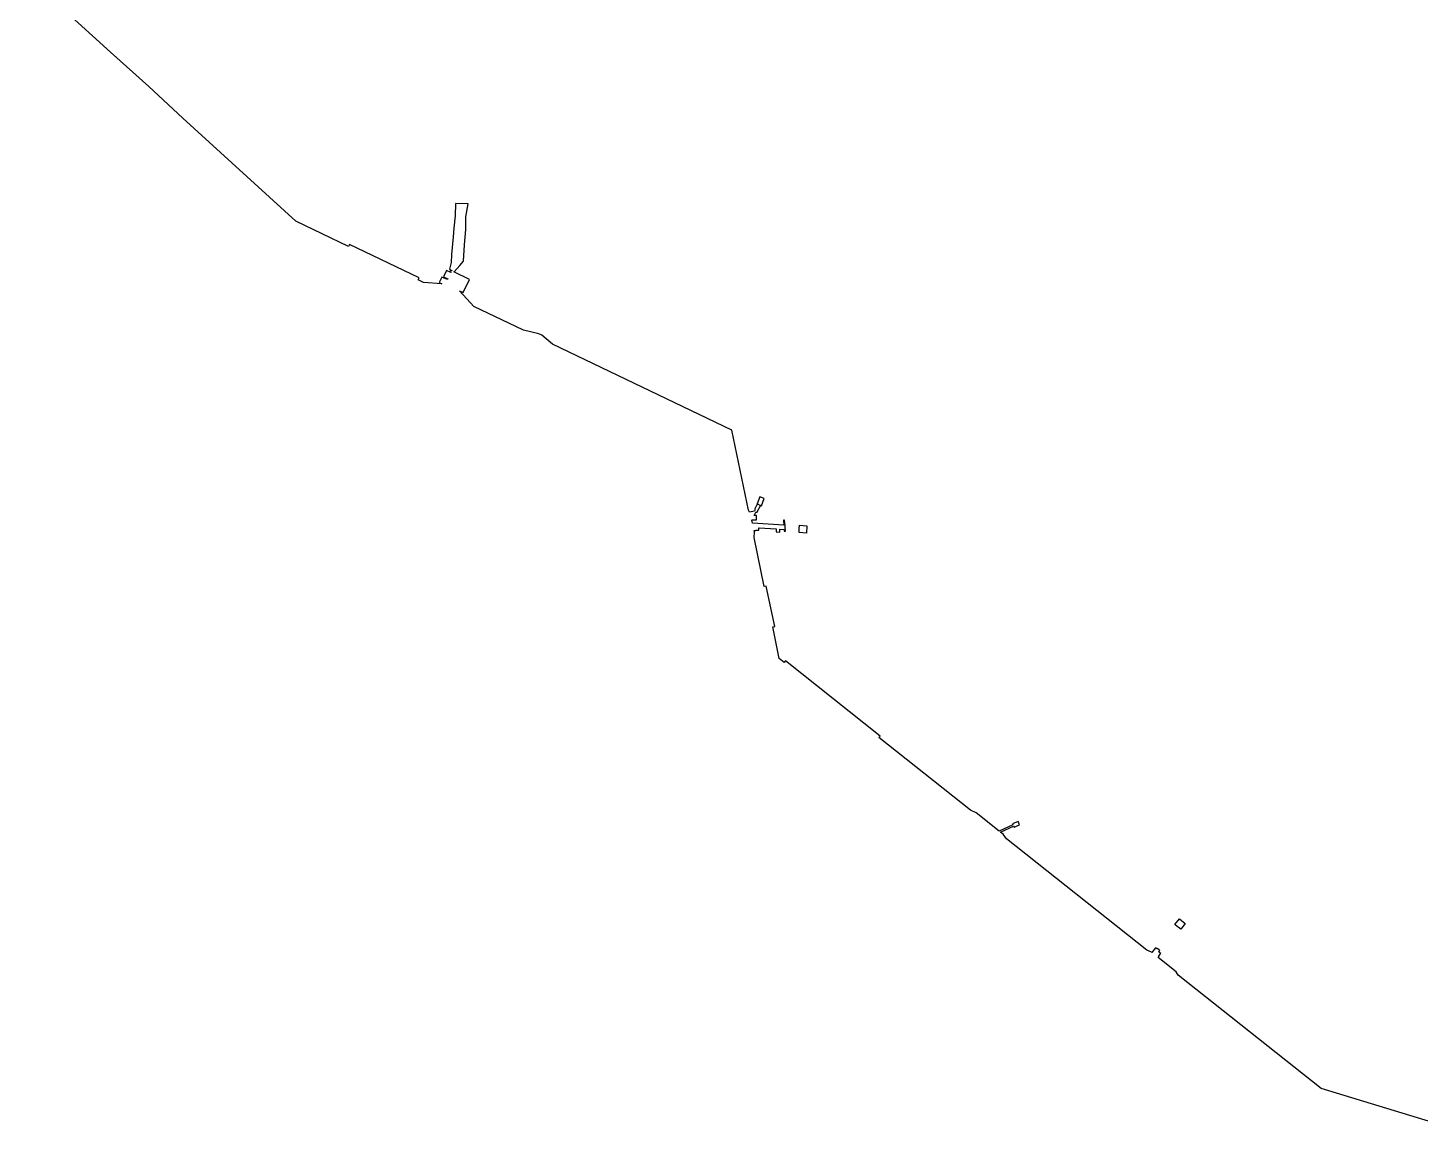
# Model space of a CAD drawing. Header units: millimetres. Extents: x 1 to 68651, y 3 to 69285.
# Drawn here: x 22958 to 34326, y 11766 to 20792 of the extents above; entities that cross this region are included whole.
import ezdxf

# ---------------------------------------------------------------- set-up
doc = ezdxf.new("R2010")
doc.units = ezdxf.units.MM
doc.layers.add('C', color=134, linetype='Continuous')
doc.styles.get("Standard").update_dxf_attribs({"font": 'arial.ttf'})

# ---------------------------------------------------------------- blocks, each defined once
blk = doc.blocks.new('CDD8D379194574B2F84F7031EE4473C')
at = {"layer": 'C', "linetype": 'Continuous'}
blk.add_lwpolyline([(4458962.23, 1591394.01), (4457765.75, 1591758.15), (4456597.18, 1592684.67), (4456582.59, 1592711.57), (4456434.27, 1592829.19), (4456442.32, 1592839.39), (4456439.97, 1592841.24), (4456455.46, 1592860.87), (4456439.77, 1592873.25), (4456449.59, 1592885.68), (4456440.03, 1592892.95), (4456426.86, 1592902.88), (4456423.01, 1592899.44), (4456413.1, 1592907.26), (4456383.36, 1592869.56), (4456381.63, 1592870.93), (4456341.06, 1592887.8), (4455197.14, 1593796.13), (4455168.37, 1593834.29), (4455147.68, 1593850.72), (4455254.39, 1593900.21), (4455258.18, 1593892.04), (4455303.53, 1593913.08), (4455290.91, 1593940.3), (4455245.55, 1593919.25), (4455248.5, 1593912.9), (4455135.42, 1593860.46), (4454948.65, 1594008.76), (4454901.99, 1594030.52), (4454155.03, 1594623.72), (4454164.36, 1594635.47), (4453391.05, 1595249.59), (4453381.72, 1595237.84), (4453341.09, 1595270.1), (4453287.45, 1595528.11), (4453304.09, 1595531.57), (4453235.47, 1595861.59), (4453218.84, 1595858.13), (4453135.67, 1596258.07), (4453138.88, 1596301.5), (4453135.87, 1596315.98), (4453148.6, 1596315.16), (4453148.86, 1596319.15), (4453173.8, 1596317.55), (4453175.09, 1596337.5), (4453176.37, 1596337.42), (4453316.71, 1596328.38), (4453315.11, 1596303.42), (4453345.05, 1596301.5), (4453346.66, 1596326.45), (4453380.25, 1596324.28), (4453380.9, 1596309.13), (4453390.84, 1596309.6), (4453390.27, 1596323.63), (4453392.54, 1596323.49), (4453389.66, 1596335.7), (4453388.98, 1596354.04), (4453385.22, 1596399.51), (4453375.25, 1596398.87), (4453378.56, 1596358.98), (4453123.58, 1596375.1), (4453118.45, 1596399.78), (4453119.6, 1596402.07), (4453154.35, 1596401.17), (4453154.9, 1596437.53), (4453137.7, 1596438.25), (4453150.55, 1596463.93), (4453160.06, 1596465.83), (4453164.65, 1596472.34), (4453187.04, 1596517.04), (4453179.22, 1596520.96), (4453180.5, 1596524.91), (4453195.9, 1596517.4), (4453218.46, 1596577.02), (4453182.12, 1596590.09), (4453161.7, 1596533.15), (4453171.45, 1596529.26), (4453170.15, 1596525.5), (4453160.22, 1596530.47), (4453137.83, 1596485.77), (4453144.21, 1596482.57), (4453138.8, 1596471.77), (4453098.73, 1596463.83), (4453089.43, 1596480.57), (4452954.06, 1597134.04), (4451488.95, 1597836.52), (4451404.01, 1597908.87), (4451379.5, 1597920.2), (4451252.86, 1597949.71), (4450846.8, 1598144.41), (4450730.32, 1598273.47), (4450760.1, 1598259.17), (4450811.3, 1598365.77), (4450685.11, 1598426.39), (4450686.26, 1598428.77), (4450686.84, 1598428.47), (4450734.34, 1598478.99), (4450763.07, 1598513.62), (4450772.66, 1598647.18), (4450782.58, 1598772.65), (4450781.64, 1598876.67), (4450801.98, 1598981.29), (4450697.41, 1598984.9), (4450695.45, 1598883.72), (4450684.49, 1598784.91), (4450677.93, 1598713.56), (4450665.45, 1598568.63), (4450662.49, 1598503.54), (4450648.96, 1598447.87), (4450668.45, 1598437.89), (4450667.62, 1598436.17), (4450656.73, 1598441.83), (4450651.21, 1598431.17), (4450662.43, 1598425.35), (4450660.8, 1598421.96), (4450625.1, 1598438.93), (4450600.35, 1598387.04), (4450635.89, 1598370.07), (4450632.69, 1598363.39), (4450586.99, 1598385.05), (4450565.56, 1598339.87), (4450586.21, 1598330.07), (4450435.64, 1598341.55), (4450392.84, 1598362.06), (4450400.63, 1598378.29), (4449832.88, 1598650.43), (4449825.09, 1598634.18), (4449393.56, 1598840.99), (4448472.89, 1599680.85), (4448195.16, 1599941.5), (4447881.01, 1600220.74), (4447206.02, 1600836.37)], dxfattribs=at)
for points in [[(4453506.91, 1596358.21), (4453566.77, 1596354.34), (4453562.92, 1596294.47), (4453503.05, 1596298.33), (4453504.2, 1596316.3), (4453504.98, 1596328.27)], [(4456608.69, 1593143.84), (4456655.78, 1593106.66), (4456618.6, 1593059.57), (4456599.05, 1593075), (4456589.63, 1593082.43), (4456571.52, 1593096.75)]]:
    blk.add_lwpolyline(points, close=True, dxfattribs=at)
at = {"layer": 'C', "flags": 1}
for tag in ['Адрес (местоположение) участка', 'Дата формирования КПТ', 'Тип объекта', 'Тип объекта (текст)', 'Система координат', 'Тип адреса', 'Тип адреса код', 'ОКАТО', 'ОКТМО', 'Кадастровый номер, обозначение, учетный номер объекта', 'Кадастровый номер', 'Район', 'Кадастровый номер квартала', 'Регистрационный номер КПТ', 'Вид объекта недвижимости', 'Вид объекта недвижимости код', 'Площадь', 'Погрешность площади', 'Вид земельного участка', 'Вид земельного участка код', 'Категория земель', 'Категория земель код', 'Вид использования по документу', 'Кадастровая стоимость', 'Номер контура', 'Код ФИАС', 'Код КЛАДР', 'Код региона', 'Регион', 'Полное наименование органа регистрации прав']:
    blk.add_attdef(tag, (0, 0), '', height=0.2, dxfattribs=at)

msp = doc.modelspace()

# ---------------------------------------------------------------- block references
at = {"layer": 'C'}
msp.add_blockref('CDD8D379194574B2F84F7031EE4473C', (-4424248, -1579628), dxfattribs=at)

doc.saveas('drawing.dxf')
